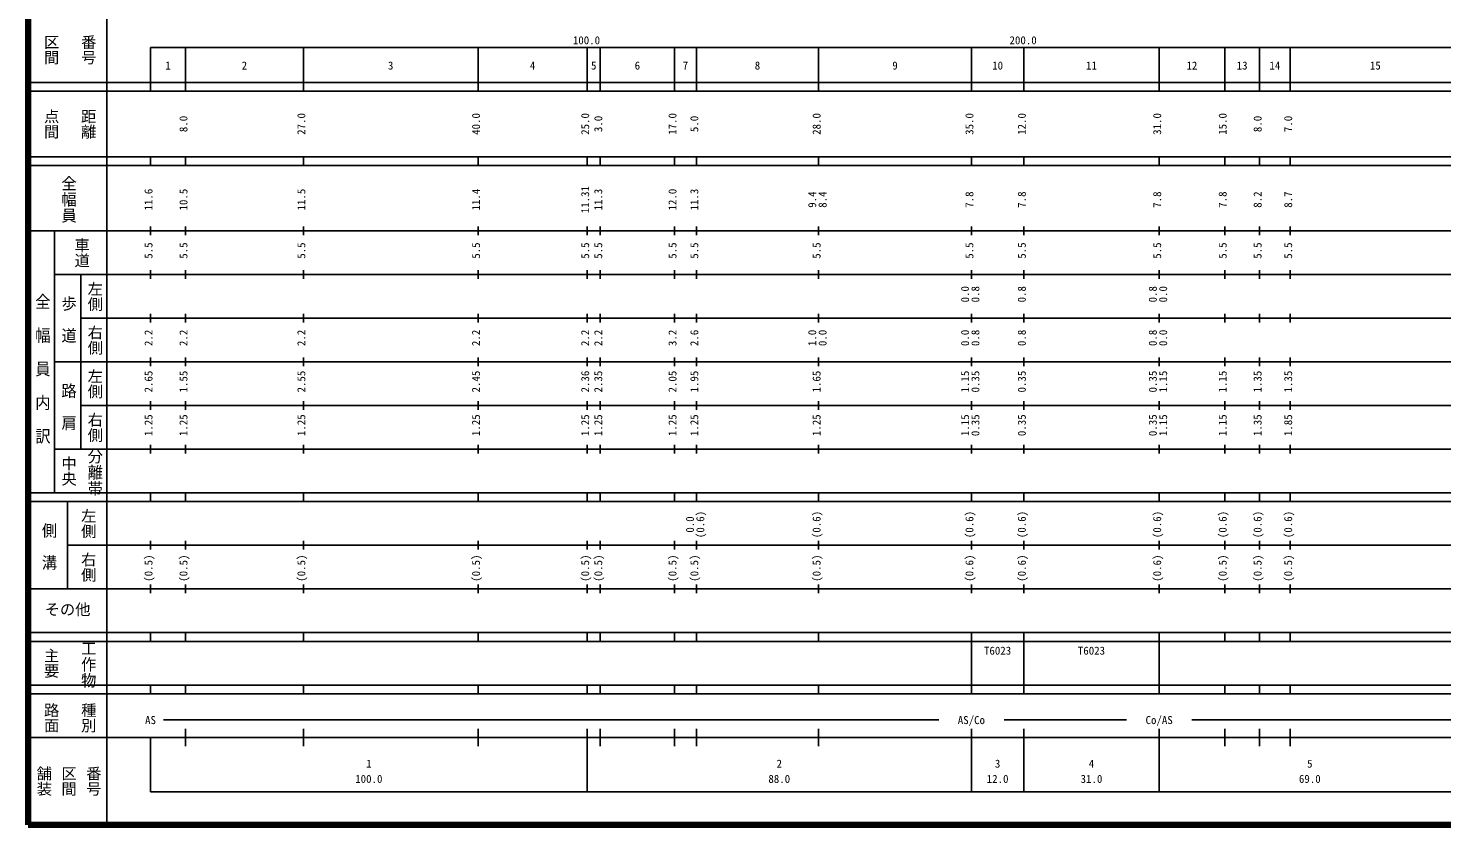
# Model space of a CAD drawing. Units: millimetres on the paper. Extents: x 40 to 680, y 20 to 380.
# Drawn here: x 40 to 363.7, y 20 to 202.4 of the extents above; entities that cross this region are included whole.
import ezdxf
from ezdxf.enums import TextEntityAlignment as Align

# ---------------------------------------------------------------- set-up
doc = ezdxf.new("R2010")
doc.units = ezdxf.units.MM
doc.layers.add('M-TTL', color=2, linetype='Continuous', lineweight=140)
doc.layers.add('M-TTL-BAND', color=7, linetype='Continuous', lineweight=25)
doc.styles.add('@ＭＳ ゴシック', font='')
doc.styles.add('ＭＳ ゴシック', font='')
doc.styles.get('@ＭＳ ゴシック').set_extended_font_data('@MS Gothic')
doc.styles.get('ＭＳ ゴシック').set_extended_font_data('MS Gothic')

msp = doc.modelspace()

# ---------------------------------------------------------------- linework, layer by layer
at = {"layer": 'M-TTL'}
for p, q in [((40, 380), (40, 20)), ((40, 20), (680, 20))]:
    msp.add_line(p, q, dxfattribs=at)
at = {"layer": 'M-TTL-BAND'}
for p, q in [((58, 370), (58, 20)), ((68, 198), (579, 198)), ((68, 198), (68, 188)), ((76, 188), (76, 198)), ((103, 188), (103, 198)), ((143, 188), (143, 198)), ((168, 188), (168, 198)), ((171, 188), (171, 198)), ((188, 188), (188, 198)), ((193, 188), (193, 198)), ((221, 188), (221, 198)), ((256, 188), (256, 198)), ((268, 188), (268, 198)), ((299, 188), (299, 198)), ((314, 188), (314, 198)), ((322, 188), (322, 198)), ((329, 188), (329, 198)), ((40, 190), (579, 190)), ((40, 188), (579, 188)), ((40, 173), (579, 173)), ((68, 171), (68, 173)), ((76, 171), (76, 173)), ((103, 171), (103, 173)), ((143, 171), (143, 173)), ((168, 171), (168, 173)), ((171, 171), (171, 173)), ((188, 171), (188, 173)), ((193, 171), (193, 173)), ((221, 171), (221, 173)), ((256, 171), (256, 173)), ((268, 171), (268, 173)), ((299, 171), (299, 173)), ((314, 171), (314, 173)), ((322, 171), (322, 173)), ((329, 171), (329, 173)), ((40, 171), (579, 171)), ((40, 156), (579, 156)), ((46, 96), (46, 156)), ((68, 155), (68, 157)), ((76, 155), (76, 157)), ((103, 155), (103, 157)), ((143, 155), (143, 157)), ((168, 155), (168, 157)), ((171, 155), (171, 157)), ((188, 155), (188, 157)), ((193, 155), (193, 157)), ((221, 155), (221, 157)), ((256, 155), (256, 157)), ((268, 155), (268, 157)), ((299, 155), (299, 157)), ((314, 155), (314, 157)), ((322, 155), (322, 157)), ((329, 155), (329, 157)), ((46, 146), (579, 146)), ((52, 146), (52, 106)), ((68, 145), (68, 147)), ((76, 145), (76, 147)), ((103, 145), (103, 147)), ((143, 145), (143, 147)), ((168, 145), (168, 147)), ((171, 145), (171, 147)), ((188, 145), (188, 147)), ((193, 145), (193, 147)), ((221, 145), (221, 147)), ((256, 145), (256, 147)), ((268, 145), (268, 147)), ((299, 145), (299, 147)), ((314, 145), (314, 147)), ((322, 145), (322, 147)), ((329, 145), (329, 147)), ((52, 136), (579, 136)), ((68, 135), (68, 137)), ((76, 135), (76, 137)), ((103, 135), (103, 137)), ((143, 135), (143, 137)), ((168, 135), (168, 137)), ((171, 135), (171, 137)), ((188, 135), (188, 137)), ((193, 135), (193, 137)), ((221, 135), (221, 137)), ((256, 135), (256, 137)), ((268, 135), (268, 137)), ((299, 135), (299, 137)), ((314, 135), (314, 137)), ((322, 135), (322, 137)), ((329, 135), (329, 137)), ((68, 125), (68, 127)), ((76, 125), (76, 127)), ((103, 125), (103, 127)), ((143, 125), (143, 127)), ((168, 125), (168, 127)), ((171, 125), (171, 127)), ((188, 125), (188, 127)), ((193, 125), (193, 127)), ((221, 125), (221, 127)), ((256, 125), (256, 127)), ((268, 125), (268, 127)), ((299, 125), (299, 127)), ((314, 125), (314, 127)), ((322, 125), (322, 127)), ((329, 125), (329, 127)), ((46, 126), (579, 126)), ((68, 115), (68, 117)), ((76, 115), (76, 117)), ((103, 115), (103, 117)), ((143, 115), (143, 117)), ((168, 115), (168, 117)), ((171, 115), (171, 117)), ((188, 115), (188, 117)), ((193, 115), (193, 117)), ((221, 115), (221, 117)), ((256, 115), (256, 117)), ((268, 115), (268, 117)), ((299, 115), (299, 117)), ((314, 115), (314, 117)), ((322, 115), (322, 117)), ((329, 115), (329, 117)), ((52, 116), (579, 116)), ((68, 105), (68, 107)), ((76, 105), (76, 107)), ((103, 105), (103, 107)), ((143, 105), (143, 107)), ((168, 105), (168, 107)), ((171, 105), (171, 107)), ((188, 105), (188, 107)), ((193, 105), (193, 107)), ((221, 105), (221, 107)), ((256, 105), (256, 107)), ((268, 105), (268, 107)), ((299, 105), (299, 107)), ((314, 105), (314, 107)), ((322, 105), (322, 107)), ((329, 105), (329, 107)), ((46, 106), (579, 106)), ((40, 96), (579, 96)), ((40, 94), (579, 94)), ((49, 94), (49, 74)), ((68, 94), (68, 96)), ((76, 94), (76, 96)), ((103, 94), (103, 96)), ((143, 94), (143, 96)), ((168, 94), (168, 96)), ((171, 94), (171, 96)), ((188, 94), (188, 96)), ((193, 94), (193, 96)), ((221, 94), (221, 96)), ((256, 94), (256, 96)), ((268, 94), (268, 96)), ((299, 94), (299, 96)), ((314, 94), (314, 96)), ((322, 94), (322, 96)), ((329, 94), (329, 96)), ((68, 83), (68, 85)), ((76, 83), (76, 85)), ((103, 83), (103, 85)), ((143, 83), (143, 85)), ((168, 83), (168, 85)), ((171, 83), (171, 85)), ((188, 83), (188, 85)), ((193, 83), (193, 85)), ((221, 83), (221, 85)), ((256, 83), (256, 85)), ((268, 83), (268, 85)), ((299, 83), (299, 85)), ((314, 83), (314, 85)), ((322, 83), (322, 85)), ((329, 83), (329, 85)), ((49, 84), (579, 84)), ((68, 73), (68, 75)), ((76, 73), (76, 75)), ((103, 73), (103, 75)), ((143, 73), (143, 75)), ((168, 73), (168, 75)), ((171, 73), (171, 75)), ((188, 73), (188, 75)), ((193, 73), (193, 75)), ((221, 73), (221, 75)), ((256, 73), (256, 75)), ((268, 73), (268, 75)), ((299, 73), (299, 75)), ((314, 73), (314, 75)), ((322, 73), (322, 75)), ((329, 73), (329, 75)), ((40, 74), (579, 74)), ((40, 64), (579, 64)), ((40, 62), (579, 62)), ((68, 62), (68, 64)), ((76, 62), (76, 64)), ((103, 62), (103, 64)), ((143, 62), (143, 64)), ((168, 62), (168, 64)), ((171, 62), (171, 64)), ((188, 62), (188, 64)), ((193, 62), (193, 64)), ((221, 62), (221, 64)), ((256, 62), (256, 64)), ((256, 52), (256, 62)), ((268, 62), (268, 64)), ((268, 52), (268, 62)), ((268, 52), (268, 62)), ((299, 62), (299, 64)), ((299, 52), (299, 62)), ((314, 62), (314, 64)), ((322, 62), (322, 64)), ((329, 62), (329, 64)), ((40, 52), (579, 52)), ((68, 50), (68, 52)), ((76, 50), (76, 52)), ((103, 50), (103, 52)), ((143, 50), (143, 52)), ((168, 50), (168, 52)), ((171, 50), (171, 52)), ((188, 50), (188, 52)), ((193, 50), (193, 52)), ((221, 50), (221, 52)), ((256, 50), (256, 52)), ((268, 50), (268, 52)), ((299, 50), (299, 52)), ((314, 50), (314, 52)), ((322, 50), (322, 52)), ((329, 50), (329, 52)), ((40, 50), (579, 50)), ((71, 44), (248.5, 44)), ((263.5, 44), (291.5, 44)), ((306.5, 44), (565, 44)), ((40, 40), (579, 40)), ((68, 40), (68, 27.5)), ((76, 38), (76, 42)), ((103, 38), (103, 42)), ((143, 38), (143, 42)), ((168, 27.5), (168, 42)), ((171, 38), (171, 42)), ((188, 38), (188, 42)), ((193, 38), (193, 42)), ((221, 38), (221, 42)), ((256, 27.5), (256, 42)), ((268, 27.5), (268, 42)), ((299, 27.5), (299, 42)), ((314, 38), (314, 42)), ((322, 38), (322, 42)), ((329, 38), (329, 42)), ((68, 27.5), (579, 27.5))]:
    msp.add_line(p, q, dxfattribs=at)

# ---------------------------------------------------------------- texts
for s, height, rotation, style, p in [('番号', 2.566, 270, '@ＭＳ ゴシック', (51.75, 201)), ('区間', 2.566, 270, '@ＭＳ ゴシック', (43.25, 201)), ('点間', 2.566, 270, '@ＭＳ ゴシック', (43.25, 184)), ('距離', 2.566, 270, '@ＭＳ ゴシック', (51.75, 184)), ('8.0', 1.833, 90, 'ＭＳ ゴシック', (77, 178.625)), ('27.0', 1.833, 90, 'ＭＳ ゴシック', (104, 178)), ('40.0', 1.833, 90, 'ＭＳ ゴシック', (144, 178)), ('25.0', 1.833, 90, 'ＭＳ ゴシック', (169, 178)), ('3.0', 1.833, 90, 'ＭＳ ゴシック', (172, 178.625)), ('17.0', 1.833, 90, 'ＭＳ ゴシック', (189, 178)), ('5.0', 1.833, 90, 'ＭＳ ゴシック', (194, 178.625)), ('28.0', 1.833, 90, 'ＭＳ ゴシック', (222, 178)), ('35.0', 1.833, 90, 'ＭＳ ゴシック', (257, 178)), ('12.0', 1.833, 90, 'ＭＳ ゴシック', (269, 178)), ('31.0', 1.833, 90, 'ＭＳ ゴシック', (300, 178)), ('15.0', 1.833, 90, 'ＭＳ ゴシック', (315, 178)), ('8.0', 1.833, 90, 'ＭＳ ゴシック', (323, 178.625)), ('7.0', 1.833, 90, 'ＭＳ ゴシック', (330, 178.625)), ('11.6', 1.833, 90, 'ＭＳ ゴシック', (69, 160.674)), ('10.5', 1.833, 90, 'ＭＳ ゴシック', (77, 160.674)), ('11.5', 1.833, 90, 'ＭＳ ゴシック', (104, 160.674)), ('11.4', 1.833, 90, 'ＭＳ ゴシック', (144, 160.674)), ('11.31', 1.833, 90, 'ＭＳ ゴシック', (169, 160.049)), ('11.3', 1.833, 90, 'ＭＳ ゴシック', (172, 160.674)), ('12.0', 1.833, 90, 'ＭＳ ゴシック', (189, 160.674)), ('11.3', 1.833, 90, 'ＭＳ ゴシック', (194, 160.674)), ('9.4', 1.833, 90, 'ＭＳ ゴシック', (221, 161.299)), ('8.4', 1.833, 90, 'ＭＳ ゴシック', (223.37, 161.299)), ('7.8', 1.833, 90, 'ＭＳ ゴシック', (257, 161.299)), ('7.8', 1.833, 90, 'ＭＳ ゴシック', (269, 161.299)), ('7.8', 1.833, 90, 'ＭＳ ゴシック', (300, 161.299)), ('7.8', 1.833, 90, 'ＭＳ ゴシック', (315, 161.299)), ('8.2', 1.833, 90, 'ＭＳ ゴシック', (323, 161.299)), ('8.7', 1.833, 90, 'ＭＳ ゴシック', (330, 161.299)), ('車道', 2.566, 270, '@ＭＳ ゴシック', (50.25, 154.5)), ('5.5', 1.833, 90, 'ＭＳ ゴシック', (69, 149.625)), ('5.5', 1.833, 90, 'ＭＳ ゴシック', (77, 149.625)), ('5.5', 1.833, 90, 'ＭＳ ゴシック', (104, 149.625)), ('5.5', 1.833, 90, 'ＭＳ ゴシック', (144, 149.625)), ('5.5', 1.833, 90, 'ＭＳ ゴシック', (169, 149.625)), ('5.5', 1.833, 90, 'ＭＳ ゴシック', (172, 149.625)), ('5.5', 1.833, 90, 'ＭＳ ゴシック', (189, 149.625)), ('5.5', 1.833, 90, 'ＭＳ ゴシック', (194, 149.625)), ('5.5', 1.833, 90, 'ＭＳ ゴシック', (222, 149.625)), ('5.5', 1.833, 90, 'ＭＳ ゴシック', (257, 149.625)), ('5.5', 1.833, 90, 'ＭＳ ゴシック', (269, 149.625)), ('5.5', 1.833, 90, 'ＭＳ ゴシック', (300, 149.625)), ('5.5', 1.833, 90, 'ＭＳ ゴシック', (315, 149.625)), ('5.5', 1.833, 90, 'ＭＳ ゴシック', (323, 149.625)), ('5.5', 1.833, 90, 'ＭＳ ゴシック', (330, 149.625)), ('左側', 2.566, 270, '@ＭＳ ゴシック', (53.25, 144.5)), ('0.0', 1.833, 90, 'ＭＳ ゴシック', (256, 139.625)), ('0.8', 1.833, 90, 'ＭＳ ゴシック', (258.37, 139.625)), ('0.8', 1.833, 90, 'ＭＳ ゴシック', (269, 139.625)), ('0.8', 1.833, 90, 'ＭＳ ゴシック', (299, 139.625)), ('0.0', 1.833, 90, 'ＭＳ ゴシック', (301.37, 139.625)), ('右側', 2.566, 270, '@ＭＳ ゴシック', (53.25, 134.5)), ('2.2', 1.833, 90, 'ＭＳ ゴシック', (69, 129.625)), ('2.2', 1.833, 90, 'ＭＳ ゴシック', (77, 129.625)), ('2.2', 1.833, 90, 'ＭＳ ゴシック', (104, 129.625)), ('2.2', 1.833, 90, 'ＭＳ ゴシック', (144, 129.625)), ('2.2', 1.833, 90, 'ＭＳ ゴシック', (169, 129.625)), ('2.2', 1.833, 90, 'ＭＳ ゴシック', (172, 129.625)), ('3.2', 1.833, 90, 'ＭＳ ゴシック', (189, 129.625)), ('2.6', 1.833, 90, 'ＭＳ ゴシック', (194, 129.625)), ('1.0', 1.833, 90, 'ＭＳ ゴシック', (221, 129.625)), ('0.0', 1.833, 90, 'ＭＳ ゴシック', (223.37, 129.625)), ('0.0', 1.833, 90, 'ＭＳ ゴシック', (256, 129.625)), ('0.8', 1.833, 90, 'ＭＳ ゴシック', (258.37, 129.625)), ('0.8', 1.833, 90, 'ＭＳ ゴシック', (269, 129.625)), ('0.8', 1.833, 90, 'ＭＳ ゴシック', (299, 129.625)), ('0.0', 1.833, 90, 'ＭＳ ゴシック', (301.37, 129.625)), ('左側', 2.566, 270, '@ＭＳ ゴシック', (53.25, 124.5)), ('2.65', 1.833, 90, 'ＭＳ ゴシック', (69, 119)), ('1.55', 1.833, 90, 'ＭＳ ゴシック', (77, 119)), ('2.55', 1.833, 90, 'ＭＳ ゴシック', (104, 119)), ('2.45', 1.833, 90, 'ＭＳ ゴシック', (144, 119)), ('2.36', 1.833, 90, 'ＭＳ ゴシック', (169, 119)), ('2.35', 1.833, 90, 'ＭＳ ゴシック', (172, 119)), ('2.05', 1.833, 90, 'ＭＳ ゴシック', (189, 119)), ('1.95', 1.833, 90, 'ＭＳ ゴシック', (194, 119)), ('1.65', 1.833, 90, 'ＭＳ ゴシック', (222, 119)), ('1.15', 1.833, 90, 'ＭＳ ゴシック', (256, 119)), ('0.35', 1.833, 90, 'ＭＳ ゴシック', (258.37, 119)), ('0.35', 1.833, 90, 'ＭＳ ゴシック', (269, 119)), ('0.35', 1.833, 90, 'ＭＳ ゴシック', (299, 119)), ('1.15', 1.833, 90, 'ＭＳ ゴシック', (301.37, 119)), ('1.15', 1.833, 90, 'ＭＳ ゴシック', (315, 119)), ('1.35', 1.833, 90, 'ＭＳ ゴシック', (323, 119)), ('1.35', 1.833, 90, 'ＭＳ ゴシック', (330, 119)), ('右側', 2.566, 270, '@ＭＳ ゴシック', (53.25, 114.5)), ('1.25', 1.833, 90, 'ＭＳ ゴシック', (69, 109)), ('1.25', 1.833, 90, 'ＭＳ ゴシック', (77, 109)), ('1.25', 1.833, 90, 'ＭＳ ゴシック', (104, 109)), ('1.25', 1.833, 90, 'ＭＳ ゴシック', (144, 109)), ('1.25', 1.833, 90, 'ＭＳ ゴシック', (169, 109)), ('1.25', 1.833, 90, 'ＭＳ ゴシック', (172, 109)), ('1.25', 1.833, 90, 'ＭＳ ゴシック', (189, 109)), ('1.25', 1.833, 90, 'ＭＳ ゴシック', (194, 109)), ('1.25', 1.833, 90, 'ＭＳ ゴシック', (222, 109)), ('1.15', 1.833, 90, 'ＭＳ ゴシック', (256, 109)), ('0.35', 1.833, 90, 'ＭＳ ゴシック', (258.37, 109)), ('0.35', 1.833, 90, 'ＭＳ ゴシック', (269, 109)), ('0.35', 1.833, 90, 'ＭＳ ゴシック', (299, 109)), ('1.15', 1.833, 90, 'ＭＳ ゴシック', (301.37, 109)), ('1.15', 1.833, 90, 'ＭＳ ゴシック', (315, 109)), ('1.35', 1.833, 90, 'ＭＳ ゴシック', (323, 109)), ('1.85', 1.833, 90, 'ＭＳ ゴシック', (330, 109)), ('中央', 2.566, 270, '@ＭＳ ゴシック', (47.25, 104.5)), ('左側', 2.566, 270, '@ＭＳ ゴシック', (51.75, 92.5)), ('(0.6)', 1.833, 90, 'ＭＳ ゴシック', (195.37, 85.639)), ('(0.6)', 1.833, 90, 'ＭＳ ゴシック', (222, 85.639)), ('(0.6)', 1.833, 90, 'ＭＳ ゴシック', (257, 85.639)), ('(0.6)', 1.833, 90, 'ＭＳ ゴシック', (269, 85.639)), ('(0.6)', 1.833, 90, 'ＭＳ ゴシック', (300, 85.639)), ('(0.6)', 1.833, 90, 'ＭＳ ゴシック', (315, 85.639)), ('(0.6)', 1.833, 90, 'ＭＳ ゴシック', (323, 85.639)), ('(0.6)', 1.833, 90, 'ＭＳ ゴシック', (330, 85.639)), ('0.0', 1.833, 90, 'ＭＳ ゴシック', (193, 86.889)), ('右側', 2.566, 270, '@ＭＳ ゴシック', (51.75, 82.5)), ('(0.5)', 1.833, 90, 'ＭＳ ゴシック', (69, 75.639)), ('(0.5)', 1.833, 90, 'ＭＳ ゴシック', (77, 75.639)), ('(0.5)', 1.833, 90, 'ＭＳ ゴシック', (104, 75.639)), ('(0.5)', 1.833, 90, 'ＭＳ ゴシック', (144, 75.639)), ('(0.5)', 1.833, 90, 'ＭＳ ゴシック', (169, 75.639)), ('(0.5)', 1.833, 90, 'ＭＳ ゴシック', (172, 75.639)), ('(0.5)', 1.833, 90, 'ＭＳ ゴシック', (189, 75.639)), ('(0.5)', 1.833, 90, 'ＭＳ ゴシック', (194, 75.639)), ('(0.5)', 1.833, 90, 'ＭＳ ゴシック', (222, 75.639)), ('(0.6)', 1.833, 90, 'ＭＳ ゴシック', (257, 75.639)), ('(0.6)', 1.833, 90, 'ＭＳ ゴシック', (269, 75.639)), ('(0.6)', 1.833, 90, 'ＭＳ ゴシック', (300, 75.639)), ('(0.5)', 1.833, 90, 'ＭＳ ゴシック', (315, 75.639)), ('(0.5)', 1.833, 90, 'ＭＳ ゴシック', (323, 75.639)), ('(0.5)', 1.833, 90, 'ＭＳ ゴシック', (330, 75.639)), ('主要', 2.566, 270, '@ＭＳ ゴシック', (43.25, 60.5)), ('路面', 2.566, 270, '@ＭＳ ゴシック', (43.25, 48)), ('種別', 2.566, 270, '@ＭＳ ゴシック', (51.75, 48)), ('舗装', 2.566, 270, '@ＭＳ ゴシック', (41.583, 33.5)), ('区間', 2.566, 270, '@ＭＳ ゴシック', (47.25, 33.5)), ('番号', 2.566, 270, '@ＭＳ ゴシック', (52.917, 33.5))]:
    msp.add_text(s, height=height, rotation=rotation, dxfattribs=dict(at, style=style)).set_placement(p, align=Align.BOTTOM_LEFT)
at = {"layer": 'M-TTL-BAND', "style": 'ＭＳ ゴシック'}
for s, height, p in [('100.0', 1.833, (164.719, 198.195)), ('200.0', 1.833, (264.719, 198.195)), ('1', 1.833, (71.375, 192.405)), ('2', 1.833, (88.875, 192.405)), ('3', 1.833, (122.375, 192.405)), ('4', 1.833, (154.875, 192.405)), ('5', 1.833, (168.875, 192.405)), ('6', 1.833, (178.875, 192.405)), ('7', 1.833, (189.875, 192.405)), ('8', 1.833, (206.375, 192.405)), ('9', 1.833, (237.875, 192.405)), ('10', 1.833, (260.75, 192.405)), ('11', 1.833, (282.25, 192.405)), ('12', 1.833, (305.25, 192.405)), ('13', 1.833, (316.75, 192.405)), ('14', 1.833, (324.25, 192.405)), ('15', 1.833, (347.25, 192.405)), ('その他', 2.566, (43.75, 67.25)), ('T6023', 1.833, (258.875, 58.405)), ('T6023', 1.833, (280.375, 58.405)), ('AS', 1.833, (66.75, 42.5)), ('AS/Co', 1.833, (252.875, 42.5)), ('Co/AS', 1.833, (295.875, 42.5)), ('1', 1.833, (117.375, 32.523)), ('2', 1.833, (211.375, 32.523)), ('3', 1.833, (261.375, 32.523)), ('4', 1.833, (282.875, 32.523)), ('5', 1.833, (332.875, 32.523)), ('100.0', 1.833, (114.875, 29.033)), ('88.0', 1.833, (209.5, 29.033)), ('12.0', 1.833, (259.5, 29.033)), ('31.0', 1.833, (281, 29.033)), ('69.0', 1.833, (331, 29.033))]:
    msp.add_text(s, height=height, dxfattribs=at).set_placement(p, align=Align.BOTTOM_LEFT)
at = {"layer": 'M-TTL-BAND', "style": '@ＭＳ ゴシック'}
for s, width, p in [('全幅員', 1.05, (47.25, 168.75)), ('全\u3000幅\u3000員\u3000内\u3000訳', 1.1, (41.25, 141.75)), ('歩\u3000道', 1.05, (47.25, 141.25)), ('路\u3000肩', 1.05, (47.25, 121.25)), ('分離帯', 1.05, (53.25, 106.25)), ('側\u3000溝', 1.05, (42.75, 89.25)), ('工作物', 1.05, (51.75, 62.25))]:
    msp.add_text(s, height=2.566, rotation=270, dxfattribs=dict(at, width=width)).set_placement(p, align=Align.BOTTOM_LEFT)

doc.saveas('drawing.dxf')
